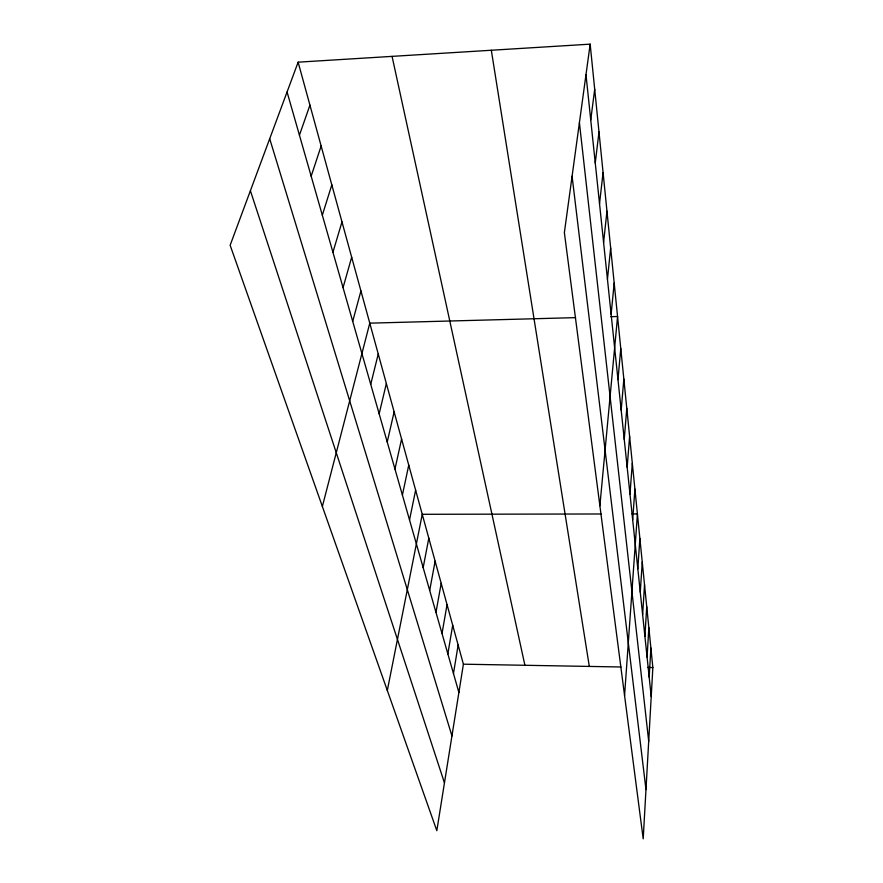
<?xml version="1.0" encoding="UTF-8"?>
<svg xmlns="http://www.w3.org/2000/svg" width="883" height="883" viewBox="0 0 883 883"><rect width="100%" height="100%" fill="white"/><g stroke="black" fill="none" stroke-linecap="round" stroke-linejoin="round"><path stroke-width="1.32" d="M590.164 44.15L652.857 667.559L643.199 838.85L564.369 232.637L590.164 44.15L298.134 62.174L230.143 245.264L436.82 830.693L463.398 664.193L298.134 62.174M649.193 677.25L650.892 647.99M647.084 657.173L648.85 627.692M644.899 636.334L646.731 606.643M642.636 614.678L644.535 584.789M640.274 592.173L642.25 562.085M637.813 568.762L639.877 538.487M624.568 695.561L637.416 513.917L632.029 513.928M632.67 519.734L634.91 489.116M629.976 494.061L632.316 463.288M627.173 467.295L629.612 436.379M624.237 439.37L626.787 408.332M621.179 410.198L623.851 379.061M617.979 379.701L620.771 348.476M599.888 505.716L617.559 316.511L610.782 316.688M611.124 314.337L614.193 283.046M607.449 279.271L610.661 247.98M603.586 242.45L606.963 211.203M599.524 203.73L603.078 172.582M595.252 162.98L598.994 131.975M590.749 120.022L594.7 89.216M453.465 673.53L458.145 645.043M447.847 653.895L452.703 625.197M442.019 633.53L447.052 604.634M435.97 612.394L441.202 583.31M429.69 590.44L435.12 561.18M423.167 567.637L428.807 538.188M387.317 690.484L422.251 514.292L601.08 513.983M409.524 519.955L415.628 490.175M402.394 495.032L408.752 465.109M394.966 469.072L401.588 439.028M387.229 442.019L394.127 411.853M379.16 413.807L386.357 383.542M370.728 384.348L378.244 354.006M322.361 506.489L369.778 323.156L575.573 317.637M352.703 321.357L360.937 290.926M343.057 287.637L351.677 257.207M332.935 252.284L341.986 221.887M322.328 215.176L331.82 184.856M311.169 176.192L321.147 145.993M299.436 135.176L309.933 105.154M463.398 664.193L620.959 666.985M647.548 667.46L652.857 667.559M250.397 190.728L444.458 782.868M269.701 138.752L451.953 735.925M287.074 91.975L458.884 692.471M392.063 56.38L524.91 665.285M491.323 50.254L589.314 666.433M572.085 176.258L645.981 789.568M579.414 122.726L648.707 741.267M585.992 74.669L651.224 696.599"/></g></svg>
